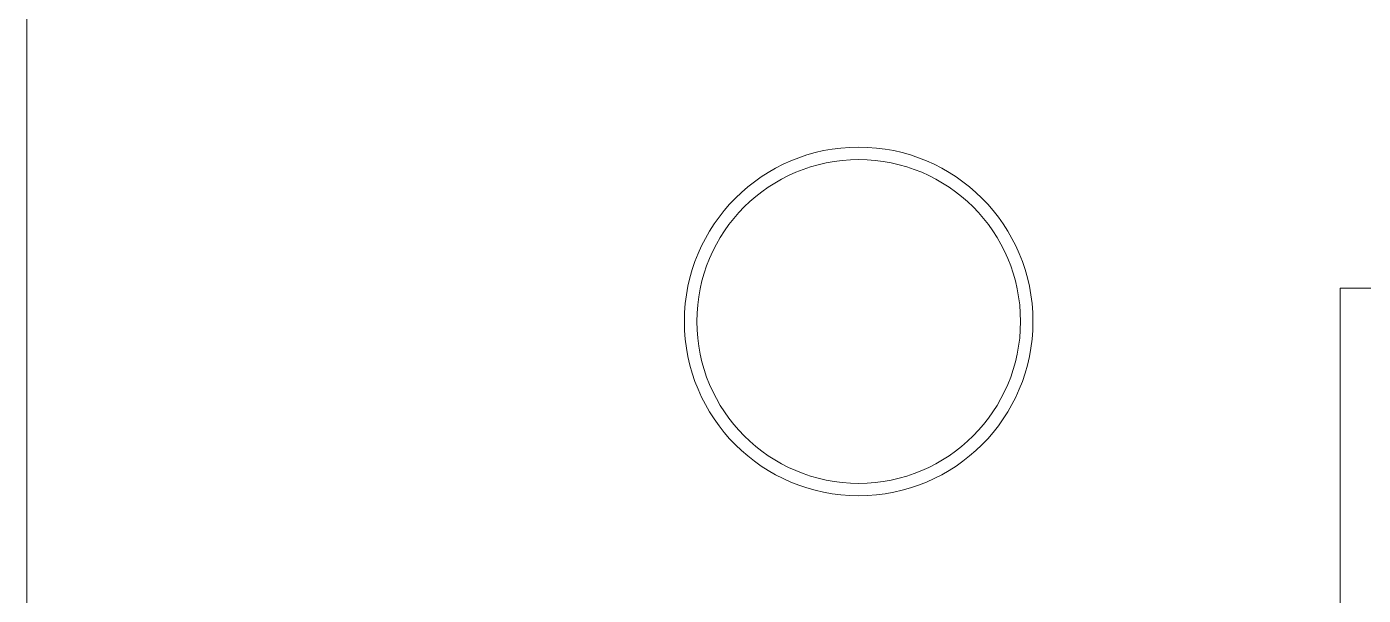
# Model space of a CAD drawing. Header units: inches. Extents: x -501855 to 57169, y -29325 to 19878.
# Drawn here: x 5458 to 6532, y -8639 to -8182 of the extents above; entities that cross this region are included whole.
import ezdxf

# ---------------------------------------------------------------- set-up
doc = ezdxf.new("R2010")
doc.units = ezdxf.units.IN
doc.header["$LTSCALE"] = 25
doc.header["$MEASUREMENT"] = 0
doc.linetypes.add('DASHDOT', pattern=[25.4, 12.7, -6.35, 0, -6.35])
doc.layers.get('0').update_dxf_attribs({"color": 8})
for name, color, linetype, lineweight in [('00-Ground Floor$0$LOADING', 253, 'Continuous', 5), ('00-Ground Floor$0$Walls', 251, 'Continuous', 5), ('E-LITE-CLNG-CNDT', 6, 'DASHDOT', 35)]:
    doc.layers.add(name, color=color, linetype=linetype, lineweight=lineweight)

# ---------------------------------------------------------------- blocks, each defined once
blk = doc.blocks.new('00-Ground Floor$0$GF21043-P')
at = {"color": 0}
for p, q in [((-0.8, 0.75), (-0.8, 0)), ((-0.8, 0), (0.8, 0))]:
    blk.add_line(p, q, dxfattribs=at)
blk = doc.blocks.new('00-Ground Floor$0$WM00001-P')
at = {"layer": '00-Ground Floor$0$LOADING'}
for radius in [0.14, 0.13]:
    blk.add_circle((0, 0), radius, dxfattribs=at)
blk = doc.blocks.new('00-Ground Floor')
at = {"layer": '00-Ground Floor$0$Walls'}
blk.add_line((5457.9, -6347.4, 0), (5457.9, -10017.4, 0), dxfattribs=at)
at = {"layer": '00-Ground Floor$0$LOADING', "extrusion": (-7.77426e-06, -8.17011e-07, 1), "xscale": -1000.000000000002, "yscale": 1000.000000000004, "zscale": 1000.000000000002, "rotation": 347.9985892354696}
blk.add_blockref('00-Ground Floor$0$WM00001-P', (6126.2, -8419.1, 0), dxfattribs=at)
at = {"layer": '00-Ground Floor$0$LOADING', "extrusion": (1.19929e-18, -8.17187e-07, 1), "xscale": 1000.000000000002, "yscale": 1000.000000000002, "zscale": 1000.000000000002, "rotation": 270}
blk.add_blockref('00-Ground Floor$0$GF21043-P', (6512.9, -9192.4, 0), dxfattribs=at)

msp = doc.modelspace()

# ---------------------------------------------------------------- block references
at = {"layer": 'E-LITE-CLNG-CNDT'}
msp.add_blockref('00-Ground Floor', (0, 0), dxfattribs=at)

doc.saveas('drawing.dxf')
